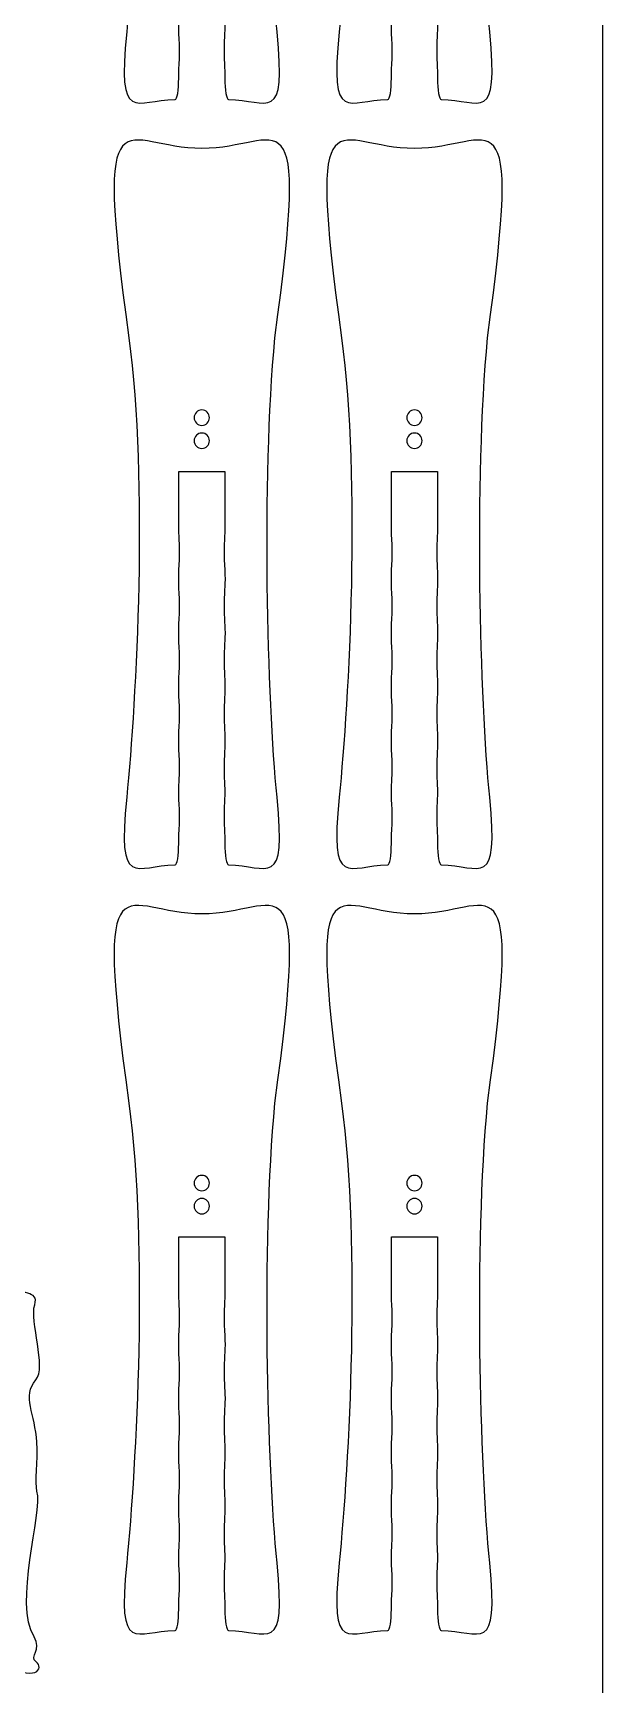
# Model space of a CAD drawing. Extents: x 0 to 200, y 0 to 300.
# Drawn here: x 163.1 to 200.1, y 66.1 to 173.4 of the extents above; entities that cross this region are included whole.
import ezdxf

# ---------------------------------------------------------------- set-up
doc = ezdxf.new("R2010")
doc.units = 0
doc.header["$MEASUREMENT"] = 0
doc.layers.add('DEFAULT', color=7, linetype='CONTINUOUS')

msp = doc.modelspace()

# ---------------------------------------------------------------- linework, layer by layer
at = {"layer": 'DEFAULT', "color": 1}
for points, knots in [([(195.1, 0.1), (131.77, 0.1), (68.43, 0.1), (5.1, 0.1), (2.34, 0.1), (0.1, 2.34), (0.1, 5.1), (0.1, 101.77), (0.1, 198.43), (0.1, 295.1), (0.1, 297.86), (2.34, 300.1), (5.1, 300.1), (68.43, 300.1), (131.77, 300.1), (195.1, 300.1), (197.86, 300.1), (200.1, 297.86), (200.1, 295.1), (200.1, 198.43), (200.1, 101.77), (200.1, 5.1), (200.1, 2.34), (197.86, 0.1), (195.1, 0.1)], [0, 0, 0, 0, 538.583, 538.583, 538.583, 539.583, 539.583, 539.583, 1361.63, 1361.63, 1361.63, 1362.63, 1362.63, 1362.63, 1901.213, 1901.213, 1901.213, 1902.213, 1902.213, 1902.213, 2724.26, 2724.26, 2724.26, 2725.26, 2725.26, 2725.26, 2725.26]), ([(178.92, 173.52), (179.54, 167.39), (178.35, 169.12), (175.76, 169.12), (175.64, 169.12), (175.53, 169.74), (175.53, 170.51), (175.53, 171.38), (175.48, 171.29), (175.48, 172.26), (175.48, 173.17), (175.52, 173.14), (175.52, 173.86), (175.52, 174.57), (175.48, 174.54), (175.48, 175.45), (175.48, 176.42), (175.53, 176.33), (175.53, 177.21), (175.53, 178.08), (175.48, 177.98), (175.48, 178.95), (175.48, 179.92), (175.53, 179.83), (175.53, 180.71), (175.53, 181.58), (175.48, 181.48), (175.48, 182.46), (175.48, 183.43), (175.53, 183.33), (175.54, 184.2), (175.53, 185.08), (175.48, 184.98), (175.48, 185.95), (175.48, 186.92), (175.53, 186.83), (175.54, 187.71), (175.53, 188.58), (175.49, 188.48), (175.48, 189.45), (175.48, 190.42), (175.53, 190.33), (175.53, 191.21), (175.53, 192.37), (175.53, 193.54), (175.53, 194.71), (174.53, 194.71), (173.53, 194.7), (172.53, 194.7), (172.53, 193.54), (172.54, 192.37), (172.54, 191.2), (172.54, 190.33), (172.58, 190.43), (172.58, 189.46), (172.59, 188.48), (172.53, 188.58), (172.53, 187.7), (172.53, 186.83), (172.58, 186.92), (172.58, 185.95), (172.58, 184.98), (172.53, 185.08), (172.53, 184.2), (172.53, 183.33), (172.58, 183.43), (172.58, 182.46), (172.58, 181.48), (172.53, 181.58), (172.53, 180.7), (172.53, 179.83), (172.58, 179.93), (172.58, 178.95), (172.58, 177.98), (172.53, 178.08), (172.53, 177.2), (172.53, 176.33), (172.58, 176.42), (172.58, 175.45), (172.58, 174.61), (172.54, 174.57), (172.53, 174.01), (172.53, 173.98), (172.53, 173.95), (172.53, 173.92), (172.53, 173.14), (172.58, 173.2), (172.58, 172.26), (172.58, 171.29), (172.53, 171.38), (172.53, 170.51), (172.53, 169.74), (172.43, 169.12), (172.3, 169.12), (169.72, 169.12), (168.53, 167.39), (169.15, 173.52), (169.78, 179.82), (170.56, 194.07), (169.29, 203.4), (167, 220.21), (168.91, 215.7), (174.04, 215.7), (179.16, 215.7), (181.07, 220.21), (178.78, 203.4), (177.91, 194.03), (178.29, 179.82), (178.92, 173.52)], [1, 1, 1, 1, 2, 2, 2, 3, 3, 3, 4, 4, 4, 5, 5, 5, 6, 6, 6, 7.014142, 7.014142, 7.014142, 8.014142, 8.014142, 8.014142, 9.024142, 9.024142, 9.024142, 10.024142, 10.024142, 10.024142, 11.034142, 11.034142, 11.034142, 12.034142, 12.034142, 12.034142, 13.048284, 13.048284, 13.048284, 14.048284, 14.048284, 14.048284, 15.048284, 15.048284, 15.048284, 24.968284, 24.968284, 24.968284, 33.46829, 33.46829, 33.46829, 43.388295, 43.388295, 43.388295, 44.388295, 44.388295, 44.388295, 45.388295, 45.388295, 45.388295, 46.388295, 46.388295, 46.388295, 47.388295, 47.388295, 47.388295, 48.388295, 48.388295, 48.388295, 49.388295, 49.388295, 49.388295, 50.388295, 50.388295, 50.388295, 51.388295, 51.388295, 51.388295, 52.388295, 52.388295, 52.388295, 53.388295, 53.388295, 53.388295, 53.638295, 53.638295, 53.638295, 54.638295, 54.638295, 54.638295, 55.638295, 55.638295, 55.638295, 56.638295, 56.638295, 56.638295, 57.638295, 57.638295, 57.638295, 58.638295, 58.638295, 58.638295, 59.638295, 59.638295, 59.638295, 60.638295, 60.638295, 60.638295, 61.638295, 61.638295, 61.638295, 61.638295]), ([(192.74, 173.52), (193.35, 167.39), (192.17, 169.12), (189.58, 169.12), (189.46, 169.12), (189.35, 169.74), (189.35, 170.51), (189.35, 171.38), (189.3, 171.29), (189.3, 172.26), (189.3, 173.17), (189.34, 173.14), (189.34, 173.86), (189.34, 174.57), (189.3, 174.54), (189.3, 175.45), (189.3, 176.42), (189.35, 176.33), (189.35, 177.21), (189.35, 178.08), (189.3, 177.98), (189.3, 178.95), (189.3, 179.92), (189.35, 179.83), (189.35, 180.71), (189.35, 181.58), (189.3, 181.48), (189.3, 182.46), (189.3, 183.43), (189.35, 183.33), (189.35, 184.2), (189.35, 185.08), (189.3, 184.98), (189.3, 185.95), (189.3, 186.92), (189.35, 186.83), (189.35, 187.71), (189.35, 188.58), (189.3, 188.48), (189.3, 189.45), (189.3, 190.42), (189.35, 190.33), (189.35, 191.21), (189.35, 192.37), (189.35, 193.54), (189.35, 194.71), (188.35, 194.71), (187.35, 194.7), (186.35, 194.7), (186.35, 193.54), (186.35, 192.37), (186.35, 191.2), (186.35, 190.33), (186.4, 190.43), (186.4, 189.46), (186.4, 188.48), (186.35, 188.58), (186.35, 187.7), (186.35, 186.83), (186.4, 186.92), (186.4, 185.95), (186.4, 184.98), (186.35, 185.08), (186.35, 184.2), (186.35, 183.33), (186.4, 183.43), (186.4, 182.46), (186.4, 181.48), (186.35, 181.58), (186.35, 180.7), (186.35, 179.83), (186.4, 179.93), (186.4, 178.95), (186.4, 177.98), (186.35, 178.08), (186.35, 177.2), (186.35, 176.33), (186.4, 176.42), (186.4, 175.45), (186.4, 174.61), (186.36, 174.57), (186.35, 174.01), (186.35, 173.98), (186.35, 173.95), (186.35, 173.92), (186.35, 173.14), (186.4, 173.2), (186.4, 172.26), (186.4, 171.29), (186.35, 171.38), (186.35, 170.51), (186.35, 169.74), (186.25, 169.12), (186.12, 169.12), (183.54, 169.12), (182.35, 167.39), (182.96, 173.52), (183.6, 179.82), (184.38, 194.07), (183.11, 203.4), (180.82, 220.21), (182.72, 215.7), (187.85, 215.7), (192.98, 215.7), (194.88, 220.21), (192.6, 203.4), (191.73, 194.03), (192.11, 179.82), (192.74, 173.52)], [1, 1, 1, 1, 2, 2, 2, 3, 3, 3, 4, 4, 4, 5, 5, 5, 6, 6, 6, 7.014142, 7.014142, 7.014142, 8.014142, 8.014142, 8.014142, 9.024142, 9.024142, 9.024142, 10.024142, 10.024142, 10.024142, 11.034142, 11.034142, 11.034142, 12.034142, 12.034142, 12.034142, 13.048284, 13.048284, 13.048284, 14.048284, 14.048284, 14.048284, 15.048284, 15.048284, 15.048284, 24.968284, 24.968284, 24.968284, 33.46829, 33.46829, 33.46829, 43.388295, 43.388295, 43.388295, 44.388295, 44.388295, 44.388295, 45.388295, 45.388295, 45.388295, 46.388295, 46.388295, 46.388295, 47.388295, 47.388295, 47.388295, 48.388295, 48.388295, 48.388295, 49.388295, 49.388295, 49.388295, 50.388295, 50.388295, 50.388295, 51.388295, 51.388295, 51.388295, 52.388295, 52.388295, 52.388295, 53.388295, 53.388295, 53.388295, 53.638295, 53.638295, 53.638295, 54.638295, 54.638295, 54.638295, 55.638295, 55.638295, 55.638295, 56.638295, 56.638295, 56.638295, 57.638295, 57.638295, 57.638295, 58.638295, 58.638295, 58.638295, 59.638295, 59.638295, 59.638295, 60.638295, 60.638295, 60.638295, 61.638295, 61.638295, 61.638295, 61.638295]), ([(178.92, 123.76), (179.54, 117.63), (178.35, 119.36), (175.76, 119.36), (175.64, 119.36), (175.53, 119.98), (175.53, 120.75), (175.53, 121.62), (175.48, 121.52), (175.48, 122.5), (175.48, 123.41), (175.52, 123.38), (175.52, 124.1), (175.52, 124.81), (175.48, 124.78), (175.48, 125.69), (175.48, 126.66), (175.53, 126.56), (175.53, 127.44), (175.53, 128.31), (175.48, 128.22), (175.48, 129.19), (175.48, 130.16), (175.53, 130.07), (175.53, 130.94), (175.53, 131.82), (175.48, 131.72), (175.48, 132.69), (175.48, 133.66), (175.53, 133.57), (175.54, 134.44), (175.53, 135.32), (175.48, 135.22), (175.48, 136.19), (175.48, 137.16), (175.53, 137.07), (175.54, 137.95), (175.53, 138.82), (175.49, 138.72), (175.48, 139.69), (175.48, 140.66), (175.53, 140.57), (175.53, 141.44), (175.53, 142.61), (175.53, 143.78), (175.53, 144.94), (174.53, 144.94), (173.53, 144.94), (172.53, 144.94), (172.53, 143.77), (172.54, 142.61), (172.54, 141.44), (172.54, 140.57), (172.58, 140.67), (172.58, 139.69), (172.59, 138.72), (172.53, 138.82), (172.53, 137.94), (172.53, 137.07), (172.58, 137.16), (172.58, 136.19), (172.58, 135.22), (172.53, 135.32), (172.53, 134.44), (172.53, 133.57), (172.58, 133.66), (172.58, 132.69), (172.58, 131.72), (172.53, 131.81), (172.53, 130.94), (172.53, 130.06), (172.58, 130.16), (172.58, 129.19), (172.58, 128.22), (172.53, 128.31), (172.53, 127.44), (172.53, 126.56), (172.58, 126.66), (172.58, 125.69), (172.58, 124.85), (172.54, 124.81), (172.53, 124.25), (172.53, 124.22), (172.53, 124.19), (172.53, 124.16), (172.53, 123.38), (172.58, 123.44), (172.58, 122.5), (172.58, 121.52), (172.53, 121.62), (172.53, 120.75), (172.53, 119.98), (172.43, 119.36), (172.3, 119.36), (169.72, 119.36), (168.53, 117.63), (169.15, 123.76), (169.78, 130.06), (170.56, 144.31), (169.29, 153.64), (167, 170.45), (168.91, 165.94), (174.04, 165.94), (179.16, 165.94), (181.07, 170.45), (178.78, 153.64), (177.91, 144.26), (178.29, 130.06), (178.92, 123.76)], [1, 1, 1, 1, 2, 2, 2, 3, 3, 3, 4, 4, 4, 5, 5, 5, 6, 6, 6, 7.014142, 7.014142, 7.014142, 8.014142, 8.014142, 8.014142, 9.024142, 9.024142, 9.024142, 10.024142, 10.024142, 10.024142, 11.034142, 11.034142, 11.034142, 12.034142, 12.034142, 12.034142, 13.048284, 13.048284, 13.048284, 14.048284, 14.048284, 14.048284, 15.048284, 15.048284, 15.048284, 24.968284, 24.968284, 24.968284, 33.46829, 33.46829, 33.46829, 43.388295, 43.388295, 43.388295, 44.388295, 44.388295, 44.388295, 45.388295, 45.388295, 45.388295, 46.388295, 46.388295, 46.388295, 47.388295, 47.388295, 47.388295, 48.388295, 48.388295, 48.388295, 49.388295, 49.388295, 49.388295, 50.388295, 50.388295, 50.388295, 51.388295, 51.388295, 51.388295, 52.388295, 52.388295, 52.388295, 53.388295, 53.388295, 53.388295, 53.638295, 53.638295, 53.638295, 54.638295, 54.638295, 54.638295, 55.638295, 55.638295, 55.638295, 56.638295, 56.638295, 56.638295, 57.638295, 57.638295, 57.638295, 58.638295, 58.638295, 58.638295, 59.638295, 59.638295, 59.638295, 60.638295, 60.638295, 60.638295, 61.638295, 61.638295, 61.638295, 61.638295]), ([(192.74, 123.76), (193.35, 117.63), (192.17, 119.36), (189.58, 119.36), (189.46, 119.36), (189.35, 119.98), (189.35, 120.75), (189.35, 121.62), (189.3, 121.52), (189.3, 122.5), (189.3, 123.41), (189.34, 123.38), (189.34, 124.1), (189.34, 124.81), (189.3, 124.78), (189.3, 125.69), (189.3, 126.66), (189.35, 126.56), (189.35, 127.44), (189.35, 128.31), (189.3, 128.22), (189.3, 129.19), (189.3, 130.16), (189.35, 130.07), (189.35, 130.94), (189.35, 131.82), (189.3, 131.72), (189.3, 132.69), (189.3, 133.66), (189.35, 133.57), (189.35, 134.44), (189.35, 135.32), (189.3, 135.22), (189.3, 136.19), (189.3, 137.16), (189.35, 137.07), (189.35, 137.95), (189.35, 138.82), (189.3, 138.72), (189.3, 139.69), (189.3, 140.66), (189.35, 140.57), (189.35, 141.44), (189.35, 142.61), (189.35, 143.78), (189.35, 144.94), (188.35, 144.94), (187.35, 144.94), (186.35, 144.94), (186.35, 143.77), (186.35, 142.61), (186.35, 141.44), (186.35, 140.57), (186.4, 140.67), (186.4, 139.69), (186.4, 138.72), (186.35, 138.82), (186.35, 137.94), (186.35, 137.07), (186.4, 137.16), (186.4, 136.19), (186.4, 135.22), (186.35, 135.32), (186.35, 134.44), (186.35, 133.57), (186.4, 133.66), (186.4, 132.69), (186.4, 131.72), (186.35, 131.81), (186.35, 130.94), (186.35, 130.06), (186.4, 130.16), (186.4, 129.19), (186.4, 128.22), (186.35, 128.31), (186.35, 127.44), (186.35, 126.56), (186.4, 126.66), (186.4, 125.69), (186.4, 124.85), (186.36, 124.81), (186.35, 124.25), (186.35, 124.22), (186.35, 124.19), (186.35, 124.16), (186.35, 123.38), (186.4, 123.44), (186.4, 122.5), (186.4, 121.52), (186.35, 121.62), (186.35, 120.75), (186.35, 119.98), (186.25, 119.36), (186.12, 119.36), (183.54, 119.36), (182.35, 117.63), (182.96, 123.76), (183.6, 130.06), (184.38, 144.31), (183.11, 153.64), (180.82, 170.45), (182.72, 165.94), (187.85, 165.94), (192.98, 165.94), (194.88, 170.45), (192.6, 153.64), (191.73, 144.26), (192.11, 130.06), (192.74, 123.76)], [1, 1, 1, 1, 2, 2, 2, 3, 3, 3, 4, 4, 4, 5, 5, 5, 6, 6, 6, 7.014142, 7.014142, 7.014142, 8.014142, 8.014142, 8.014142, 9.024142, 9.024142, 9.024142, 10.024142, 10.024142, 10.024142, 11.034142, 11.034142, 11.034142, 12.034142, 12.034142, 12.034142, 13.048284, 13.048284, 13.048284, 14.048284, 14.048284, 14.048284, 15.048284, 15.048284, 15.048284, 24.968284, 24.968284, 24.968284, 33.46829, 33.46829, 33.46829, 43.388295, 43.388295, 43.388295, 44.388295, 44.388295, 44.388295, 45.388295, 45.388295, 45.388295, 46.388295, 46.388295, 46.388295, 47.388295, 47.388295, 47.388295, 48.388295, 48.388295, 48.388295, 49.388295, 49.388295, 49.388295, 50.388295, 50.388295, 50.388295, 51.388295, 51.388295, 51.388295, 52.388295, 52.388295, 52.388295, 53.388295, 53.388295, 53.388295, 53.638295, 53.638295, 53.638295, 54.638295, 54.638295, 54.638295, 55.638295, 55.638295, 55.638295, 56.638295, 56.638295, 56.638295, 57.638295, 57.638295, 57.638295, 58.638295, 58.638295, 58.638295, 59.638295, 59.638295, 59.638295, 60.638295, 60.638295, 60.638295, 61.638295, 61.638295, 61.638295, 61.638295]), ([(178.92, 73.99), (179.54, 67.87), (178.35, 69.59), (175.76, 69.59), (175.64, 69.59), (175.53, 70.22), (175.53, 70.99), (175.53, 71.86), (175.48, 71.76), (175.48, 72.73), (175.48, 73.64), (175.52, 73.62), (175.52, 74.33), (175.52, 75.04), (175.48, 75.01), (175.48, 75.93), (175.48, 76.9), (175.53, 76.8), (175.53, 77.68), (175.53, 78.55), (175.48, 78.45), (175.48, 79.43), (175.48, 80.4), (175.53, 80.3), (175.53, 81.18), (175.53, 82.05), (175.48, 81.96), (175.48, 82.93), (175.48, 83.9), (175.53, 83.8), (175.54, 84.68), (175.53, 85.55), (175.48, 85.46), (175.48, 86.43), (175.48, 87.4), (175.53, 87.3), (175.54, 88.18), (175.53, 89.05), (175.49, 88.95), (175.48, 89.93), (175.48, 90.9), (175.53, 90.81), (175.53, 91.68), (175.53, 92.85), (175.53, 94.01), (175.53, 95.18), (174.53, 95.18), (173.53, 95.18), (172.53, 95.18), (172.53, 94.01), (172.54, 92.84), (172.54, 91.68), (172.54, 90.8), (172.58, 90.9), (172.58, 89.93), (172.59, 88.96), (172.53, 89.05), (172.53, 88.18), (172.53, 87.3), (172.58, 87.4), (172.58, 86.43), (172.58, 85.46), (172.53, 85.55), (172.53, 84.68), (172.53, 83.8), (172.58, 83.9), (172.58, 82.93), (172.58, 81.96), (172.53, 82.05), (172.53, 81.18), (172.53, 80.3), (172.58, 80.4), (172.58, 79.43), (172.58, 78.46), (172.53, 78.55), (172.53, 77.68), (172.53, 76.8), (172.58, 76.9), (172.58, 75.93), (172.58, 75.08), (172.54, 75.04), (172.53, 74.48), (172.53, 74.45), (172.53, 74.43), (172.53, 74.4), (172.53, 73.62), (172.58, 73.67), (172.58, 72.73), (172.58, 71.76), (172.53, 71.86), (172.53, 70.98), (172.53, 70.22), (172.43, 69.59), (172.3, 69.59), (169.72, 69.59), (168.53, 67.87), (169.15, 73.99), (169.78, 80.3), (170.56, 94.55), (169.29, 103.87), (167, 120.68), (168.91, 116.18), (174.04, 116.18), (179.16, 116.18), (181.07, 120.68), (178.78, 103.87), (177.91, 94.5), (178.29, 80.3), (178.92, 73.99)], [1, 1, 1, 1, 2, 2, 2, 3, 3, 3, 4, 4, 4, 5, 5, 5, 6, 6, 6, 7.014142, 7.014142, 7.014142, 8.014142, 8.014142, 8.014142, 9.024142, 9.024142, 9.024142, 10.024142, 10.024142, 10.024142, 11.034142, 11.034142, 11.034142, 12.034142, 12.034142, 12.034142, 13.048284, 13.048284, 13.048284, 14.048284, 14.048284, 14.048284, 15.048284, 15.048284, 15.048284, 24.968284, 24.968284, 24.968284, 33.46829, 33.46829, 33.46829, 43.388295, 43.388295, 43.388295, 44.388295, 44.388295, 44.388295, 45.388295, 45.388295, 45.388295, 46.388295, 46.388295, 46.388295, 47.388295, 47.388295, 47.388295, 48.388295, 48.388295, 48.388295, 49.388295, 49.388295, 49.388295, 50.388295, 50.388295, 50.388295, 51.388295, 51.388295, 51.388295, 52.388295, 52.388295, 52.388295, 53.388295, 53.388295, 53.388295, 53.638295, 53.638295, 53.638295, 54.638295, 54.638295, 54.638295, 55.638295, 55.638295, 55.638295, 56.638295, 56.638295, 56.638295, 57.638295, 57.638295, 57.638295, 58.638295, 58.638295, 58.638295, 59.638295, 59.638295, 59.638295, 60.638295, 60.638295, 60.638295, 61.638295, 61.638295, 61.638295, 61.638295]), ([(192.74, 73.99), (193.35, 67.87), (192.17, 69.59), (189.58, 69.59), (189.46, 69.59), (189.35, 70.22), (189.35, 70.99), (189.35, 71.86), (189.3, 71.76), (189.3, 72.73), (189.3, 73.64), (189.34, 73.62), (189.34, 74.33), (189.34, 75.04), (189.3, 75.01), (189.3, 75.93), (189.3, 76.9), (189.35, 76.8), (189.35, 77.68), (189.35, 78.55), (189.3, 78.45), (189.3, 79.43), (189.3, 80.4), (189.35, 80.3), (189.35, 81.18), (189.35, 82.05), (189.3, 81.96), (189.3, 82.93), (189.3, 83.9), (189.35, 83.8), (189.35, 84.68), (189.35, 85.55), (189.3, 85.46), (189.3, 86.43), (189.3, 87.4), (189.35, 87.3), (189.35, 88.18), (189.35, 89.05), (189.3, 88.95), (189.3, 89.93), (189.3, 90.9), (189.35, 90.81), (189.35, 91.68), (189.35, 92.85), (189.35, 94.01), (189.35, 95.18), (188.35, 95.18), (187.35, 95.18), (186.35, 95.18), (186.35, 94.01), (186.35, 92.84), (186.35, 91.68), (186.35, 90.8), (186.4, 90.9), (186.4, 89.93), (186.4, 88.96), (186.35, 89.05), (186.35, 88.18), (186.35, 87.3), (186.4, 87.4), (186.4, 86.43), (186.4, 85.46), (186.35, 85.55), (186.35, 84.68), (186.35, 83.8), (186.4, 83.9), (186.4, 82.93), (186.4, 81.96), (186.35, 82.05), (186.35, 81.18), (186.35, 80.3), (186.4, 80.4), (186.4, 79.43), (186.4, 78.46), (186.35, 78.55), (186.35, 77.68), (186.35, 76.8), (186.4, 76.9), (186.4, 75.93), (186.4, 75.08), (186.36, 75.04), (186.35, 74.48), (186.35, 74.45), (186.35, 74.43), (186.35, 74.4), (186.35, 73.62), (186.4, 73.67), (186.4, 72.73), (186.4, 71.76), (186.35, 71.86), (186.35, 70.98), (186.35, 70.22), (186.25, 69.59), (186.12, 69.59), (183.54, 69.59), (182.35, 67.87), (182.96, 73.99), (183.6, 80.3), (184.38, 94.55), (183.11, 103.87), (180.82, 120.68), (182.72, 116.18), (187.85, 116.18), (192.98, 116.18), (194.88, 120.68), (192.6, 103.87), (191.73, 94.5), (192.11, 80.3), (192.74, 73.99)], [1, 1, 1, 1, 2, 2, 2, 3, 3, 3, 4, 4, 4, 5, 5, 5, 6, 6, 6, 7.014142, 7.014142, 7.014142, 8.014142, 8.014142, 8.014142, 9.024142, 9.024142, 9.024142, 10.024142, 10.024142, 10.024142, 11.034142, 11.034142, 11.034142, 12.034142, 12.034142, 12.034142, 13.048284, 13.048284, 13.048284, 14.048284, 14.048284, 14.048284, 15.048284, 15.048284, 15.048284, 24.968284, 24.968284, 24.968284, 33.46829, 33.46829, 33.46829, 43.388295, 43.388295, 43.388295, 44.388295, 44.388295, 44.388295, 45.388295, 45.388295, 45.388295, 46.388295, 46.388295, 46.388295, 47.388295, 47.388295, 47.388295, 48.388295, 48.388295, 48.388295, 49.388295, 49.388295, 49.388295, 50.388295, 50.388295, 50.388295, 51.388295, 51.388295, 51.388295, 52.388295, 52.388295, 52.388295, 53.388295, 53.388295, 53.388295, 53.638295, 53.638295, 53.638295, 54.638295, 54.638295, 54.638295, 55.638295, 55.638295, 55.638295, 56.638295, 56.638295, 56.638295, 57.638295, 57.638295, 57.638295, 58.638295, 58.638295, 58.638295, 59.638295, 59.638295, 59.638295, 60.638295, 60.638295, 60.638295, 61.638295, 61.638295, 61.638295, 61.638295]), ([(154.49, 76.86), (155.23, 77.32), (155.12, 77.31), (155.95, 77.82), (156.78, 78.33), (156.73, 78.23), (157.47, 78.69), (157.9, 78.95), (158.32, 79.21), (158.75, 79.47), (158.23, 80.33), (157.71, 81.18), (157.19, 82.03), (156.76, 81.77), (156.33, 81.51), (155.91, 81.25), (155.16, 80.79), (155.27, 80.8), (154.44, 80.29), (153.61, 79.79), (153.67, 79.88), (152.92, 79.42), (151.39, 82.14), (151.51, 83.12), (150.9, 84.31), (150.34, 85.41), (149, 86.8), (148.57, 87.58), (145.88, 92.55), (149.65, 93), (150.54, 92.51), (151.42, 92.01), (154.6, 92.91), (156.48, 93.3), (158.37, 93.7), (161.14, 93.14), (161.57, 92.33), (162.17, 91.21), (163.5, 91.81), (163.17, 90.77), (162.84, 89.72), (163.95, 86.68), (163.25, 85.88), (162.32, 84.83), (163.2, 83.65), (163.32, 81.84), (163.4, 80.61), (163.17, 79.21), (163.32, 78.65), (163.7, 77.28), (161.79, 71.29), (163.13, 69.19), (163.69, 68.32), (162.78, 67.92), (163.27, 67.55), (163.77, 67.18), (163.36, 66.1), (160.83, 67.56), (158.69, 68.79), (156.05, 70.19), (155.89, 71.72), (155.73, 73.25), (156.05, 74.31), (154.49, 76.86)], [1, 1, 1, 1, 2, 2, 2, 3, 3, 3, 7.250576, 7.250576, 7.250576, 15.750876, 15.750876, 15.750876, 20.00335, 20.00335, 20.00335, 21.00335, 21.00335, 21.00335, 22.00335, 22.00335, 22.00335, 23.00335, 23.00335, 23.00335, 24.00335, 24.00335, 24.00335, 25.00335, 25.00335, 25.00335, 26.00335, 26.00335, 26.00335, 27.00335, 27.00335, 27.00335, 28.00335, 28.00335, 28.00335, 29.00335, 29.00335, 29.00335, 30.00335, 30.00335, 30.00335, 31.00335, 31.00335, 31.00335, 32.00335, 32.00335, 32.00335, 33.00335, 33.00335, 33.00335, 34.00335, 34.00335, 34.00335, 35.00335, 35.00335, 35.00335, 36.00335, 36.00335, 36.00335, 36.00335])]:
    msp.add_open_spline(points, degree=3, knots=knots, dxfattribs=at)
at = {"layer": 'DEFAULT', "color": 7}
for points in [[(174.53, 148.44), (174.53, 148.17), (174.31, 147.94), (174.03, 147.94), (173.76, 147.94), (173.53, 148.17), (173.53, 148.44), (173.53, 148.72), (173.76, 148.94), (174.03, 148.94), (174.31, 148.94), (174.53, 148.72), (174.53, 148.44)], [(188.35, 148.44), (188.35, 148.17), (188.13, 147.94), (187.85, 147.94), (187.58, 147.94), (187.35, 148.17), (187.35, 148.44), (187.35, 148.72), (187.58, 148.94), (187.85, 148.94), (188.13, 148.94), (188.35, 148.72), (188.35, 148.44)], [(174.53, 146.94), (174.53, 146.67), (174.31, 146.44), (174.03, 146.44), (173.76, 146.44), (173.53, 146.67), (173.53, 146.94), (173.53, 147.22), (173.76, 147.44), (174.03, 147.44), (174.31, 147.44), (174.53, 147.22), (174.53, 146.94)], [(188.35, 146.94), (188.35, 146.67), (188.13, 146.44), (187.85, 146.44), (187.58, 146.44), (187.35, 146.67), (187.35, 146.94), (187.35, 147.22), (187.58, 147.44), (187.85, 147.44), (188.13, 147.44), (188.35, 147.22), (188.35, 146.94)], [(174.53, 98.68), (174.53, 98.4), (174.31, 98.18), (174.03, 98.18), (173.76, 98.18), (173.53, 98.4), (173.53, 98.68), (173.53, 98.96), (173.76, 99.18), (174.03, 99.18), (174.31, 99.18), (174.53, 98.96), (174.53, 98.68)], [(188.35, 98.68), (188.35, 98.4), (188.13, 98.18), (187.85, 98.18), (187.58, 98.18), (187.35, 98.4), (187.35, 98.68), (187.35, 98.96), (187.58, 99.18), (187.85, 99.18), (188.13, 99.18), (188.35, 98.96), (188.35, 98.68)], [(174.53, 97.18), (174.53, 96.9), (174.31, 96.68), (174.03, 96.68), (173.76, 96.68), (173.53, 96.9), (173.53, 97.18), (173.53, 97.46), (173.76, 97.68), (174.03, 97.68), (174.31, 97.68), (174.53, 97.46), (174.53, 97.18)], [(188.35, 97.18), (188.35, 96.9), (188.13, 96.68), (187.85, 96.68), (187.58, 96.68), (187.35, 96.9), (187.35, 97.18), (187.35, 97.46), (187.58, 97.68), (187.85, 97.68), (188.13, 97.68), (188.35, 97.46), (188.35, 97.18)]]:
    msp.add_open_spline(points, degree=3, knots=[0, 0, 0, 0, 1, 1, 1, 2, 2, 2, 3, 3, 3, 4, 4, 4, 4], dxfattribs=at)

doc.saveas('drawing.dxf')
